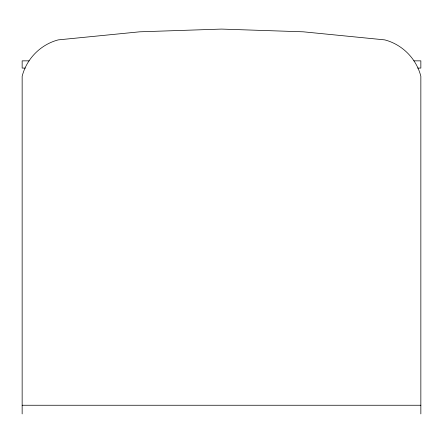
<?xml version="1.0" encoding="UTF-8"?>
<svg xmlns="http://www.w3.org/2000/svg" width="443" height="443" viewBox="0 0 443 443"><rect width="100%" height="100%" fill="white"/><g stroke="black" fill="none" stroke-linecap="round" stroke-linejoin="round"><path stroke-width="0.66" d="M29.149 60.852L22.15 60.852L22.15 68.072L25.306 68.072M413.851 60.852L420.85 60.852L420.85 68.072L417.694 68.072M22.15 405.251L420.85 405.251M420.85 413.917L420.85 76.323C416.426 58.709 402.31 44.461 384.734 39.881L303.294 31.813L221.5 29.083L139.706 31.813L58.266 39.881C40.69 44.461 26.574 58.709 22.15 76.323L22.15 413.917"/></g></svg>
